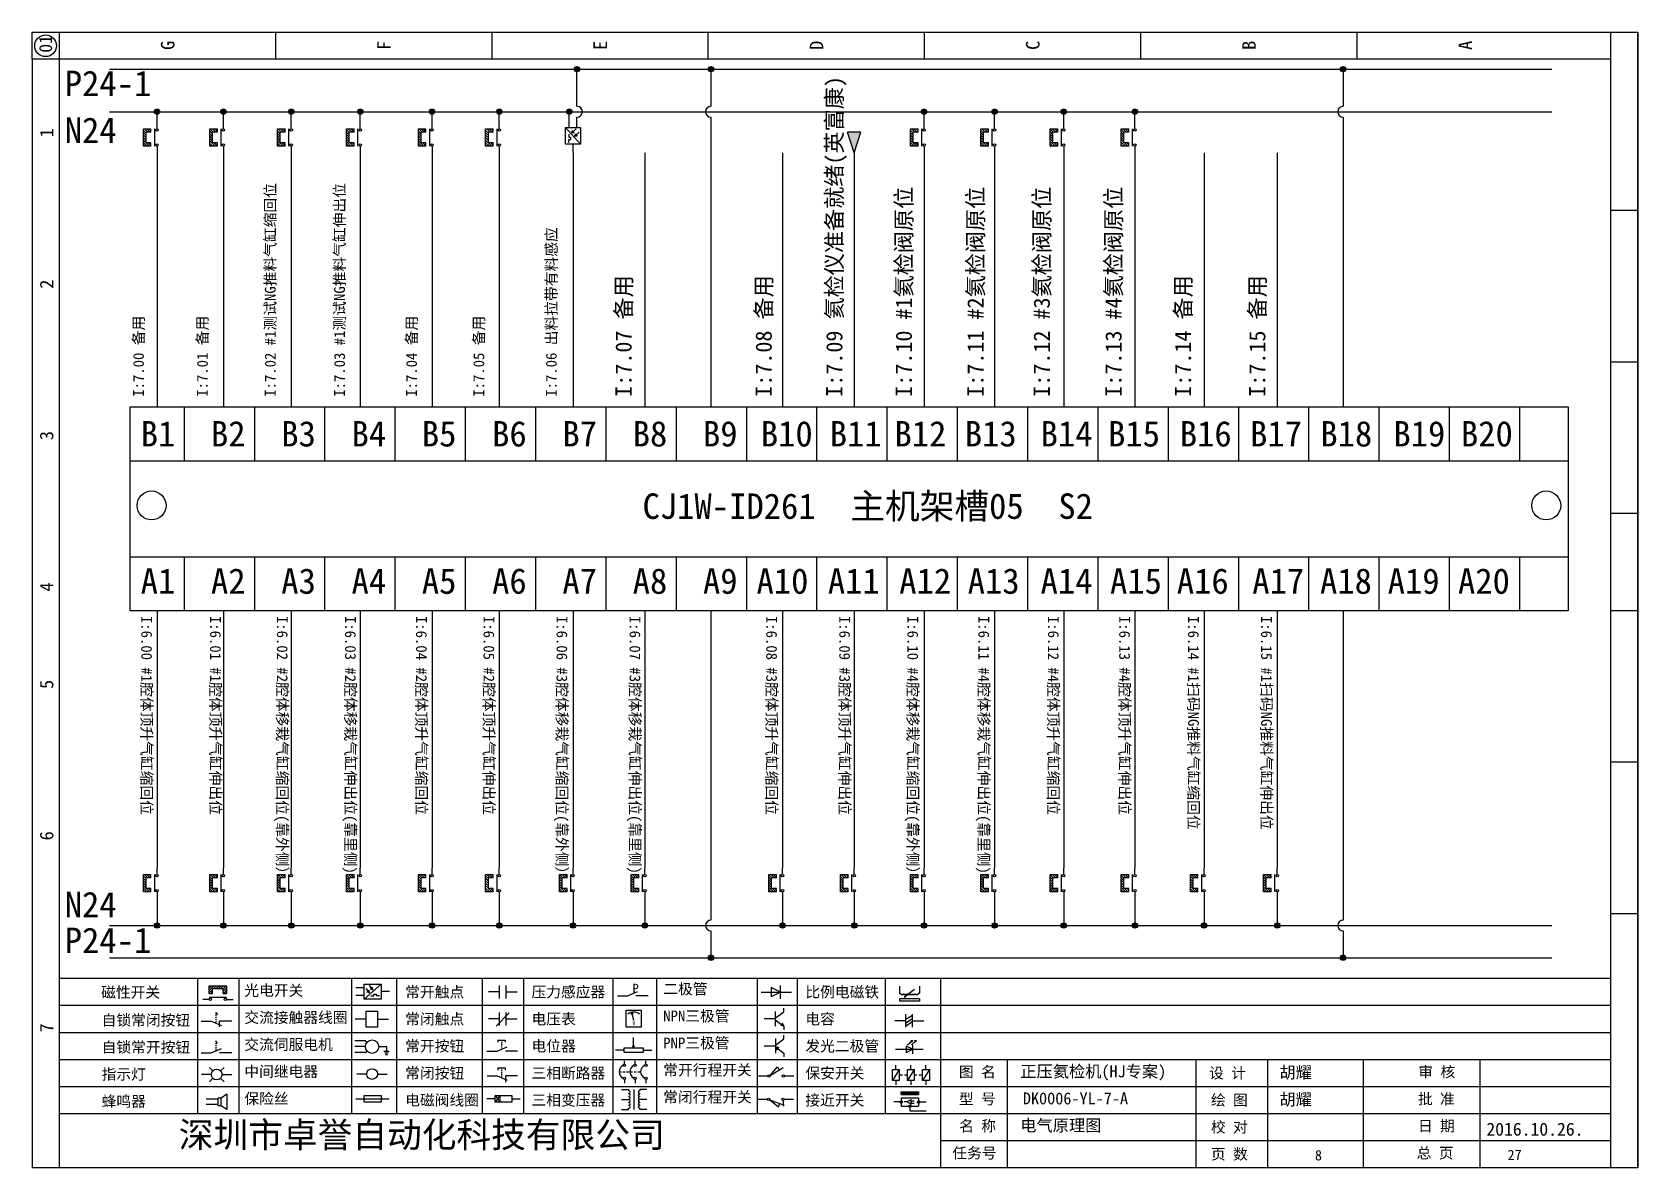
# Model space of a CAD drawing. Header units: millimetres. Extents: x -97 to 5214, y -62 to 3239.
# Drawn here: x 942 to 1239, y 749.8 to 959.8 of the extents above; entities that cross this region are included whole.
import ezdxf

# ---------------------------------------------------------------- set-up
doc = ezdxf.new("R2010")
doc.units = ezdxf.units.MM
doc.styles.get("Standard").update_dxf_attribs({"font": 'SimSun.ttf'})
doc.styles.add('汉字', font='NSimSun.ttf')

# ---------------------------------------------------------------- blocks, each defined once
blk = doc.blocks.new('磁性开关')
at = {"linetype": 'ByBlock'}
h = blk.add_hatch(dxfattribs=at)
h.set_pattern_fill('ANSI31', color=256, scale=0.1, style=0)
h.paths.add_polyline_path([(-1907.69, -775.29), (-1910.88, -775.29), (-1910.88, -776.69), (-1910.25, -776.69), (-1910.25, -775.79), (-1908.31, -775.79), (-1908.31, -776.69), (-1907.69, -776.69)])
for p, q in [((-1910.91, -777.81), (-1912.09, -777.81)), ((-1910.88, -776.69), (-1910.88, -775.29)), ((-1910.88, -775.29), (-1907.69, -775.29)), ((-1910.88, -776.69), (-1910.25, -776.69)), ((-1910.88, -777.39), (-1907.69, -777.39)), ((-1910.25, -776.69), (-1910.25, -775.79)), ((-1910.25, -775.79), (-1908.31, -775.79)), ((-1908.31, -776.69), (-1908.31, -775.79)), ((-1908.31, -776.69), (-1907.69, -776.69)), ((-1907.69, -775.29), (-1907.69, -776.69)), ((-1907.66, -777.81), (-1906.48, -777.81))]:
    blk.add_line(p, q, dxfattribs=at)
for centre in [(-1910.68, -777.81), (-1907.88, -777.81)]:
    blk.add_circle(centre, 0.225, dxfattribs=at)
blk = doc.blocks.new('*U75')
at = {"linetype": 'ByBlock'}
for p, q in [((-1909.23, -780.45), (-1909.23, -780.67)), ((-1909.23, -780.45), (-1908.92, -780.84)), ((-1909.23, -780.84), (-1909.23, -781.05)), ((-1911.92, -782.07), (-1910.06, -782.07)), ((-1910.06, -782.07), (-1908.18, -782.88)), ((-1909.23, -781.23), (-1909.23, -781.44)), ((-1909.23, -781.61), (-1909.23, -781.83)), ((-1909.23, -782), (-1909.23, -782.21)), ((-1909.23, -782.38), (-1909.23, -782.43)), ((-1908.52, -783.07), (-1908.52, -782.07)), ((-1906.25, -782.07), (-1908.52, -782.07))]:
    blk.add_line(p, q, dxfattribs=at)
blk = doc.blocks.new('*U76')
at = {"linetype": 'ByBlock'}
for p, q in [((-1911.92, -792.89), (-1910.06, -792.89)), ((-1910.06, -792.89), (-1908.18, -792.08)), ((-1908.88, -791.17), (-1909.23, -790.71)), ((-1909.23, -790.71), (-1909.23, -790.92)), ((-1909.23, -791.09), (-1909.23, -791.31)), ((-1909.23, -791.48), (-1909.23, -791.69)), ((-1909.23, -791.86), (-1909.23, -792.08)), ((-1909.23, -792.25), (-1909.23, -792.47)), ((-1906.25, -792.89), (-1908.52, -792.89))]:
    blk.add_line(p, q, dxfattribs=at)
blk = doc.blocks.new('蜂鸣器')
at = {"linetype": 'ByBlock'}
for p, q in [((-1907.17, -795.53), (-1908.25, -796.26)), ((-1907.17, -795.53), (-1907.17, -798.41)), ((-1908.8, -796.48), (-1911.01, -796.48)), ((-1908.8, -797.46), (-1911.01, -797.46)), ((-1908.25, -796.26), (-1908.8, -796.26)), ((-1908.8, -797.68), (-1908.8, -796.26)), ((-1908.25, -797.68), (-1908.8, -797.68)), ((-1908.25, -797.68), (-1908.25, -796.26)), ((-1907.17, -798.41), (-1908.25, -797.68))]:
    blk.add_line(p, q, dxfattribs=at)
blk = doc.blocks.new('指示灯')
at = {"linetype": 'ByBlock'}
for p, q in [((-1854.25, -776.92), (-1856.06, -776.92)), ((-1854.62, -775.59), (-1853.97, -776.23)), ((-1854.62, -778.25), (-1853.97, -777.61)), ((-1851.9, -775.59), (-1852.54, -776.23)), ((-1851.9, -778.25), (-1852.54, -777.61)), ((-1852.26, -776.92), (-1850.45, -776.92))]:
    blk.add_line(p, q, dxfattribs=at)
blk.add_circle((-1853.26, -776.92), 0.992, dxfattribs=at)
blk = doc.blocks.new('光电开关')
at = {"linetype": 'ByBlock'}
h = blk.add_hatch(dxfattribs=at)
h.set_pattern_fill('ANSI31', color=256, scale=0.01, style=0)
h.set_pattern_definition([(45, (0.172267, 0), (-0.0224506403, 0.0224506403), [])])
h.paths.add_polyline_path([(-1882.44, -776.34), (-1882.5, -775.91), (-1882.68, -776.07)])
h.paths.add_polyline_path([(-1882.44, -776.34), (-1882.68, -776.07), (-1882.86, -776.23)])
h.paths.add_polyline_path([(-1883.11, -776.45), (-1883.29, -776.61), (-1883.05, -776.88)])
h.paths.add_polyline_path([(-1883.29, -776.61), (-1883.47, -776.77), (-1883.05, -776.88)])
for p, q in [((-1884.01, -775.96), (-1885.56, -775.96)), ((-1884.01, -777.39), (-1885.56, -777.39)), ((-1880.91, -775.3), (-1884.01, -778.05)), ((-1883.75, -776.09), (-1883.05, -776.88)), ((-1883.11, -776.45), (-1883.47, -776.77)), ((-1883.05, -776.88), (-1883.47, -776.77)), ((-1883.14, -775.55), (-1882.44, -776.34)), ((-1883.05, -776.88), (-1883.11, -776.45)), ((-1882.5, -775.91), (-1882.86, -776.23)), ((-1882.44, -776.34), (-1882.86, -776.23)), ((-1882.78, -777.47), (-1882.23, -777.47)), ((-1882.44, -776.34), (-1882.5, -775.91)), ((-1882.23, -777.47), (-1882.23, -777.14)), ((-1882.23, -777.14), (-1881.78, -777.14)), ((-1881.78, -777.47), (-1881.78, -777.14)), ((-1881.23, -777.47), (-1881.78, -777.47)), ((-1879.37, -776.67), (-1880.91, -776.67))]:
    blk.add_line(p, q, dxfattribs=at)
blk.add_lwpolyline([(-1884.01, -775.3), (-1880.91, -775.3), (-1880.91, -778.05), (-1884.01, -778.05)], close=True, dxfattribs=at)
blk = doc.blocks.new('交流接触器线圈')
at = {"linetype": 'ByBlock'}
for p, q in [((-1880.82, -781.77), (-1882.87, -781.77)), ((-1878.72, -781.77), (-1876.67, -781.77))]:
    blk.add_line(p, q, dxfattribs=at)
blk.add_lwpolyline([(-1880.82, -780.28), (-1878.72, -780.28), (-1878.72, -783.26), (-1880.82, -783.26)], close=True, dxfattribs=at)
blk = doc.blocks.new('交流伺服电机')
at = {"linetype": 'ByBlock'}
for p, q in [((-1880.97, -785.75), (-1882.94, -785.75)), ((-1880.97, -786.85), (-1882.94, -786.85)), ((-1880.97, -785.75), (-1880.65, -786.03)), ((-1878.49, -786.85), (-1877.07, -786.85)), ((-1877.07, -786.85), (-1877.07, -787.72)), ((-1880.97, -787.94), (-1882.94, -787.94)), ((-1880.97, -787.94), (-1880.65, -787.67)), ((-1877.54, -787.72), (-1876.59, -787.72)), ((-1877.38, -788.01), (-1876.75, -788.01)), ((-1877.23, -788.29), (-1876.9, -788.29))]:
    blk.add_line(p, q, dxfattribs=at)
blk.add_circle((-1879.73, -786.85), 1.24, dxfattribs=at)
blk = doc.blocks.new('中间继电器')
at = {"linetype": 'ByBlock'}
for p, q in [((-1880.72, -791.92), (-1882.54, -791.92)), ((-1878.74, -791.92), (-1876.92, -791.92))]:
    blk.add_line(p, q, dxfattribs=at)
blk.add_circle((-1879.73, -791.92), 0.992, dxfattribs=at)
blk = doc.blocks.new('保险丝')
at = {"linetype": 'ByBlock'}
blk.add_line((-1882.72, -796.49), (-1876.55, -796.49), dxfattribs=at)
blk.add_lwpolyline([(-1881.2, -795.86), (-1878.06, -795.86), (-1878.06, -797.12), (-1881.2, -797.12)], close=True, dxfattribs=at)
blk = doc.blocks.new('常开按钮')
at = {"linetype": 'ByBlock'}
for p, q in [((-1910.06, -787.73), (-1908.18, -786.93)), ((-1909.9, -785.68), (-1908.56, -785.68)), ((-1909.9, -785.68), (-1909.9, -786.07)), ((-1909.23, -785.68), (-1909.23, -785.89)), ((-1909.23, -786.06), (-1909.23, -786.28)), ((-1909.23, -786.45), (-1909.23, -786.67)), ((-1909.23, -786.84), (-1909.23, -787.05)), ((-1908.56, -785.68), (-1908.56, -786.07)), ((-1911.92, -787.73), (-1910.06, -787.73)), ((-1909.23, -787.22), (-1909.23, -787.38)), ((-1906.25, -787.73), (-1908.52, -787.73))]:
    blk.add_line(p, q, dxfattribs=at)
blk = doc.blocks.new('常开触点')
at = {"linetype": 'ByBlock'}
for p, q in [((-1853.82, -782.99), (-1853.82, -780.56)), ((-1852.6, -782.99), (-1852.6, -780.56)), ((-1853.82, -781.77), (-1855.88, -781.77)), ((-1852.6, -781.77), (-1850.55, -781.77))]:
    blk.add_line(p, q, dxfattribs=at)
blk = doc.blocks.new('常闭触点')
at = {"linetype": 'ByBlock'}
for p, q in [((-1853.82, -786.77), (-1855.88, -786.77)), ((-1852.01, -785.66), (-1854.43, -788.1)), ((-1853.82, -787.99), (-1853.82, -785.56)), ((-1852.6, -787.99), (-1852.6, -785.56)), ((-1852.6, -786.77), (-1850.55, -786.77))]:
    blk.add_line(p, q, dxfattribs=at)
blk = doc.blocks.new('常闭按钮')
at = {"linetype": 'ByBlock'}
for p, q in [((-1856.13, -792.28), (-1854.28, -792.28)), ((-1854.28, -792.28), (-1852.4, -793.09)), ((-1854.11, -790.83), (-1852.77, -790.83)), ((-1854.11, -790.83), (-1854.11, -791.22)), ((-1853.44, -790.83), (-1853.44, -791.04)), ((-1853.44, -791.21), (-1853.44, -791.43)), ((-1853.44, -791.6), (-1853.44, -791.82)), ((-1853.44, -791.99), (-1853.44, -792.2)), ((-1853.44, -792.37), (-1853.44, -792.53)), ((-1852.77, -790.83), (-1852.77, -791.22)), ((-1850.47, -792.28), (-1852.73, -792.28)), ((-1852.73, -792.28), (-1852.73, -793.43))]:
    blk.add_line(p, q, dxfattribs=at)
blk = doc.blocks.new('电磁阀线圈')
at = {"linetype": 'ByBlock'}
for p, q in [((-1854.61, -795.92), (-1853.75, -797.16)), ((-1853.75, -795.92), (-1854.61, -797.16)), ((-1853.75, -795.92), (-1853.75, -797.16)), ((-1854.61, -796.54), (-1856.17, -796.54)), ((-1851.53, -796.54), (-1849.97, -796.54))]:
    blk.add_line(p, q, dxfattribs=at)
blk.add_lwpolyline([(-1854.61, -795.92), (-1851.53, -795.92), (-1851.53, -797.16), (-1854.61, -797.16)], close=True, dxfattribs=at)
blk = doc.blocks.new('电压表')
at = {"linetype": 'ByBlock'}
for p, q in [((-1814.84, -780.75), (-1814.91, -781.13)), ((-1814.6, -781.05), (-1814.91, -781.13)), ((-1814.84, -780.75), (-1814.46, -782.26)), ((-1814.84, -780.75), (-1814.6, -781.05))]:
    blk.add_line(p, q, dxfattribs=at)
blk.add_lwpolyline([(-1815.84, -780.34), (-1813.07, -780.34), (-1813.07, -783.49), (-1815.84, -783.49)], close=True, dxfattribs=at)
blk.add_arc((-1814.46, -782.26), 1.56, 46.8313, 133.1687, dxfattribs=at)
at = {"linetype": 'ByBlock', "insert": (-1814.7, -782.39), "char_height": 0.75, "width": 0.6768, "attachment_point": 1}
blk.add_mtext('V', dxfattribs=at)
blk = doc.blocks.new('电位器')
at = {"linetype": 'ByBlock'}
for p, q in [((-1814.45, -787.3), (-1814.62, -786.96)), ((-1814.62, -786.96), (-1814.27, -786.96)), ((-1814.45, -787.3), (-1814.45, -785.39)), ((-1814.45, -787.3), (-1814.27, -786.96)), ((-1816.21, -787.75), (-1817.79, -787.75)), ((-1812.68, -787.75), (-1811.1, -787.75))]:
    blk.add_line(p, q, dxfattribs=at)
blk.add_lwpolyline([(-1816.21, -787.3), (-1812.68, -787.3), (-1812.68, -788.2), (-1816.21, -788.2)], close=True, dxfattribs=at)
blk = doc.blocks.new('三相断路器')
at = {"linetype": 'ByBlock'}
for p, q in [((-1816.17, -790.33), (-1816.17, -789.7)), ((-1814.17, -790.33), (-1814.17, -789.7)), ((-1812.18, -790.33), (-1812.18, -789.7)), ((-1817.14, -791.74), (-1816.72, -791.74)), ((-1816.45, -791.74), (-1816.03, -791.74)), ((-1815.76, -791.74), (-1815.34, -791.74)), ((-1815.07, -791.74), (-1814.65, -791.74)), ((-1814.38, -791.74), (-1813.96, -791.74)), ((-1813.69, -791.74), (-1813.27, -791.74)), ((-1816.17, -793.19), (-1816.17, -793.83)), ((-1814.17, -793.19), (-1814.17, -793.83)), ((-1812.18, -793.19), (-1812.18, -793.83))]:
    blk.add_line(p, q, dxfattribs=at)
for centre in [(-1816.17, -790.55), (-1816.17, -792.98), (-1814.17, -790.55), (-1814.17, -792.98), (-1812.18, -790.55), (-1812.18, -792.98)]:
    blk.add_circle(centre, 0.219, dxfattribs=at)
for centre in [(-1815.81, -791.74), (-1813.82, -791.74), (-1811.83, -791.74)]:
    blk.add_arc(centre, 1.32, 115.5791, 244.4209, dxfattribs=at)
blk = doc.blocks.new('三相变压器')
at = {"linetype": 'ByBlock'}
for p, q in [((-1816.69, -795.03), (-1815.37, -795.03)), ((-1815.37, -795.03), (-1815.37, -795.24)), ((-1814.34, -798.7), (-1814.34, -795.04)), ((-1812, -795.03), (-1813.32, -795.03)), ((-1813.32, -795.03), (-1813.32, -795.24)), ((-1816.69, -796.87), (-1815.37, -796.87)), ((-1816.69, -798.71), (-1815.37, -798.71)), ((-1815.37, -798.71), (-1815.37, -798.5)), ((-1812, -796.87), (-1813.32, -796.87)), ((-1813.32, -798.71), (-1813.32, -798.5)), ((-1812, -798.71), (-1813.32, -798.71))]:
    blk.add_line(p, q, dxfattribs=at)
for centre, start, end in [((-1815.37, -795.51), 270, 90), ((-1815.37, -796.06), 270, 90), ((-1813.32, -795.51), 90, 270), ((-1813.32, -796.06), 90, 270), ((-1815.37, -796.6), 270, 90), ((-1815.37, -797.14), 270, 90), ((-1815.37, -797.68), 270, 90), ((-1815.37, -798.23), 270, 90), ((-1813.32, -796.6), 90, 270), ((-1813.32, -797.14), 90, 270), ((-1813.32, -797.68), 90, 270), ((-1813.32, -798.23), 90, 270)]:
    blk.add_arc(centre, 0.271, start, end, dxfattribs=at)
blk = doc.blocks.new('压力感应器')
at = {"linetype": 'ByBlock'}
for p, q in [((-1817.44, -777.73), (-1815.59, -777.73)), ((-1815.59, -777.73), (-1813.71, -776.93)), ((-1811.78, -777.73), (-1814.05, -777.73))]:
    blk.add_line(p, q, dxfattribs=at)
at = {"linetype": 'ByBlock', "insert": (-1814.65, -775.48), "char_height": 1.68, "width": 1.2242, "attachment_point": 1}
blk.add_mtext('{\\fNSimSun|b0|i0|c134|p49;P}', dxfattribs=at)
blk = doc.blocks.new('二极管')
at = {"linetype": 'ByBlock'}
for p, q in [((-1787.52, -776.77), (-1781.92, -776.77)), ((-1783.97, -776.77), (-1785.69, -775.9)), ((-1785.69, -775.9), (-1785.69, -777.65)), ((-1783.97, -776.77), (-1785.69, -777.65)), ((-1783.97, -777.99), (-1783.97, -775.56))]:
    blk.add_line(p, q, dxfattribs=at)
blk = doc.blocks.new('NPN三极管')
at = {"linetype": 'ByBlock'}
for p, q in [((-1785.73, -780.61), (-1785.73, -783.32)), ((-1785.73, -781.82), (-1784.15, -780.66)), ((-1784.15, -780.66), (-1784.15, -779.98)), ((-1785.73, -781.97), (-1787.81, -781.97)), ((-1785.73, -782.11), (-1784.15, -783.27)), ((-1784.41, -782.73), (-1784.74, -783.18)), ((-1784.15, -783.27), (-1784.74, -783.18)), ((-1784.15, -783.27), (-1784.41, -782.73)), ((-1784.15, -783.27), (-1784.15, -783.96))]:
    blk.add_line(p, q, dxfattribs=at)
blk = doc.blocks.new('PNP三极管')
at = {"linetype": 'ByBlock'}
for p, q in [((-1784.9, -786.74), (-1786.98, -786.74)), ((-1784.9, -785.38), (-1784.9, -788.09)), ((-1784.9, -786.59), (-1783.32, -785.43)), ((-1784.9, -786.88), (-1783.32, -788.04)), ((-1784.9, -786.88), (-1784.31, -786.97)), ((-1784.9, -786.88), (-1784.64, -787.42)), ((-1784.31, -786.97), (-1784.64, -787.42)), ((-1783.32, -785.43), (-1783.32, -784.75)), ((-1783.32, -788.04), (-1783.32, -788.73))]:
    blk.add_line(p, q, dxfattribs=at)
blk = doc.blocks.new('常开行程开关')
at = {"linetype": 'ByBlock'}
for p, q in [((-1786.29, -792.3), (-1788.01, -792.3)), ((-1785.89, -792.17), (-1784.52, -790.62)), ((-1785.89, -792.17), (-1783.43, -790.72)), ((-1784.52, -790.62), (-1784.19, -791.17)), ((-1781.48, -792.3), (-1783.21, -792.3))]:
    blk.add_line(p, q, dxfattribs=at)
for centre in [(-1786.07, -792.3), (-1783.42, -792.3)]:
    blk.add_circle(centre, 0.219, dxfattribs=at)
blk = doc.blocks.new('常闭行程开关')
at = {"linetype": 'ByBlock'}
for p, q in [((-1786.34, -796.62), (-1788.07, -796.62)), ((-1785.93, -796.72), (-1783.25, -797.7)), ((-1785.93, -796.72), (-1784.3, -798)), ((-1784.3, -798), (-1784.08, -797.4)), ((-1783.48, -796.84), (-1783.48, -797.85)), ((-1781.54, -796.62), (-1783.26, -796.62))]:
    blk.add_line(p, q, dxfattribs=at)
for centre in [(-1786.12, -796.62), (-1783.48, -796.62)]:
    blk.add_circle(centre, 0.219, dxfattribs=at)
blk = doc.blocks.new('电容')
at = {"linetype": 'ByBlock'}
for p, q in [((-1756.08, -782.99), (-1756.08, -780.56)), ((-1754.86, -780.79), (-1756.08, -781.55)), ((-1754.86, -782.99), (-1754.86, -780.56)), ((-1756.08, -781.77), (-1758.13, -781.77)), ((-1754.86, -781.44), (-1756.08, -782.2)), ((-1754.86, -781.99), (-1756.08, -782.75)), ((-1754.86, -781.77), (-1752.81, -781.77))]:
    blk.add_line(p, q, dxfattribs=at)
blk = doc.blocks.new('发光二极管')
at = {"linetype": 'ByBlock'}
for p, q in [((-1758.01, -786.77), (-1752.89, -786.77)), ((-1754.84, -786.77), (-1756.04, -786.16)), ((-1756.04, -786.16), (-1756.04, -787.39)), ((-1754.84, -786.77), (-1756.04, -787.39)), ((-1755.78, -785.92), (-1754.89, -785.14)), ((-1754.89, -785.14), (-1755.2, -785.22)), ((-1755.2, -785.22), (-1755.01, -785.43)), ((-1755.08, -785.92), (-1754.18, -785.14)), ((-1754.89, -785.14), (-1755.01, -785.43)), ((-1754.84, -787.63), (-1754.84, -785.92)), ((-1754.18, -785.14), (-1754.49, -785.22)), ((-1754.49, -785.22), (-1754.31, -785.43)), ((-1754.18, -785.14), (-1754.31, -785.43))]:
    blk.add_line(p, q, dxfattribs=at)
blk = doc.blocks.new('比例电磁阀')
at = {"linetype": 'ByBlock'}
for p, q in [((-1757.26, -775.38), (-1757.26, -776.71)), ((-1757.26, -776.71), (-1757.05, -776.71)), ((-1753.6, -777.73), (-1757.25, -777.73)), ((-1757.25, -778.13), (-1757.25, -777.73)), ((-1753.6, -778.13), (-1757.25, -778.13)), ((-1754.5, -775.98), (-1756.35, -777.44)), ((-1756.35, -777.44), (-1756.25, -777.25)), ((-1756.35, -777.44), (-1756.15, -777.38)), ((-1756.15, -777.38), (-1756.25, -777.25)), ((-1753.58, -776.71), (-1753.8, -776.71)), ((-1753.6, -777.73), (-1753.6, -778.13)), ((-1753.58, -775.38), (-1753.58, -776.71))]:
    blk.add_line(p, q, dxfattribs=at)
for centre in [(-1756.78, -776.71), (-1756.24, -776.71), (-1755.7, -776.71), (-1755.15, -776.71), (-1754.61, -776.71), (-1754.07, -776.71)]:
    blk.add_arc(centre, 0.271, 180, 0, dxfattribs=at)
blk = doc.blocks.new('保安开关')
at = {"linetype": 'ByBlock'}
for p, q in [((-1757.96, -790.79), (-1757.96, -789.97)), ((-1755.17, -790.79), (-1755.17, -789.97)), ((-1752.39, -790.79), (-1752.39, -789.97)), ((-1757.33, -790.79), (-1758.6, -792.81)), ((-1757.96, -792.81), (-1757.96, -793.62)), ((-1757.33, -791.8), (-1756.72, -791.8)), ((-1756.35, -791.8), (-1755.89, -791.8)), ((-1754.54, -790.79), (-1755.81, -792.81)), ((-1755.17, -792.81), (-1755.17, -793.62)), ((-1754.52, -791.8), (-1754.06, -791.8)), ((-1753.69, -791.8), (-1753.08, -791.8)), ((-1751.75, -790.79), (-1753.02, -792.81)), ((-1752.39, -792.81), (-1752.39, -793.62))]:
    blk.add_line(p, q, dxfattribs=at)
for points in [[(-1758.6, -790.79), (-1757.33, -790.79), (-1757.33, -792.81), (-1758.6, -792.81)], [(-1755.81, -790.79), (-1754.54, -790.79), (-1754.54, -792.81), (-1755.81, -792.81)], [(-1753.02, -790.79), (-1751.75, -790.79), (-1751.75, -792.81), (-1753.02, -792.81)]]:
    blk.add_lwpolyline(points, close=True, dxfattribs=at)
blk = doc.blocks.new('接近开关')
at = {"linetype": 'ByBlock'}
h = blk.add_hatch(dxfattribs=at)
h.set_pattern_fill('ANSI31', color=256, scale=0.01, style=0)
h.set_pattern_definition([(45, (-89.131516, -30.795668), (-0.0224506403, 0.0224506403), [])])
h.paths.add_polyline_path([(-1513.76, -1123.35), (-1513.76, -1122.85), (-1516.96, -1122.85), (-1516.96, -1123.35)])
for p, q in [((-1517.18, -1124.71), (-1518.36, -1124.71)), ((-1516.96, -1123.35), (-1516.96, -1122.85)), ((-1516.96, -1122.85), (-1513.76, -1122.85)), ((-1516.96, -1123.35), (-1513.76, -1123.35)), ((-1516.96, -1123.95), (-1513.76, -1123.95)), ((-1516.96, -1123.95), (-1516.96, -1125.47)), ((-1516.96, -1125.47), (-1513.76, -1125.47)), ((-1515.91, -1124.71), (-1516.45, -1124.71)), ((-1515.11, -1124.31), (-1515.91, -1124.71)), ((-1515.11, -1125.11), (-1515.91, -1124.71)), ((-1515.33, -1124.53), (-1515.17, -1124.53)), ((-1515.33, -1124.88), (-1515.17, -1124.88)), ((-1515.25, -1124.45), (-1515.25, -1124.61)), ((-1515.11, -1124.31), (-1515.11, -1125.11)), ((-1515.11, -1124.48), (-1514.58, -1124.48)), ((-1515.11, -1124.94), (-1514.58, -1124.94)), ((-1513.76, -1122.85), (-1513.76, -1123.35)), ((-1513.76, -1123.95), (-1513.76, -1125.47)), ((-1513.54, -1124.71), (-1512.36, -1124.71)), ((-1515.36, -1125.69), (-1515.36, -1126.36)), ((-1515.36, -1126.36), (-1512.36, -1126.36))]:
    blk.add_line(p, q, dxfattribs=at)
for centre in [(-1516.96, -1124.71), (-1515.36, -1125.47), (-1513.76, -1124.71)]:
    blk.add_circle(centre, 0.225, dxfattribs=at)

msp = doc.modelspace()

# ---------------------------------------------------------------- hatches: boundary and pattern name
at = {"lineweight": -2}
h = msp.add_hatch(color=0, dxfattribs=at)
edge = h.paths.add_edge_path()
edge.add_arc((1042.805, 952.967), 0.5, 0, 360)
h = msp.add_hatch(color=0, dxfattribs=at)
edge = h.paths.add_edge_path()
edge.add_arc((1067.587, 952.967), 0.5, 0, 360)
h = msp.add_hatch(color=0, dxfattribs=at)
edge = h.paths.add_edge_path()
edge.add_arc((1184.517, 952.967), 0.5, 0, 360)
h = msp.add_hatch(color=0, dxfattribs=at)
edge = h.paths.add_edge_path()
edge.add_arc((965.149, 945.095), 0.5, 0, 360)
h = msp.add_hatch(color=0, dxfattribs=at)
edge = h.paths.add_edge_path()
edge.add_arc((977.429, 945.095), 0.5, 0, 360)
h = msp.add_hatch(color=0, dxfattribs=at)
edge = h.paths.add_edge_path()
edge.add_arc((989.956, 945.095), 0.5, 0, 360)
h = msp.add_hatch(color=0, dxfattribs=at)
edge = h.paths.add_edge_path()
edge.add_arc((1002.732, 945.095), 0.5, 0, 360)
h = msp.add_hatch(color=0, dxfattribs=at)
edge = h.paths.add_edge_path()
edge.add_arc((1016.004, 945.095), 0.5, 0, 360)
h = msp.add_hatch(color=0, dxfattribs=at)
edge = h.paths.add_edge_path()
edge.add_arc((1028.449, 945.095), 0.5, 0, 360)
h = msp.add_hatch(color=0, dxfattribs=at)
edge = h.paths.add_edge_path()
edge.add_arc((1041.38, 945.095), 0.5, 0, 360)
h = msp.add_hatch(color=0, dxfattribs=at)
edge = h.paths.add_edge_path()
edge.add_arc((1107.025, 945.095), 0.5, 0, 360)
h = msp.add_hatch(color=0, dxfattribs=at)
edge = h.paths.add_edge_path()
edge.add_arc((1120.049, 945.095), 0.5, 0, 360)
h = msp.add_hatch(color=0, dxfattribs=at)
edge = h.paths.add_edge_path()
edge.add_arc((1132.856, 945.095), 0.5, 0, 360)
h = msp.add_hatch(color=0, dxfattribs=at)
edge = h.paths.add_edge_path()
edge.add_arc((1146.003, 945.095), 0.5, 0, 360)
msp.add_hatch(color=256).paths.add_polyline_path([(1094.098, 937.511), (1092.874, 941.331), (1095.322, 941.331)])
h = msp.add_hatch(color=0, dxfattribs=at)
edge = h.paths.add_edge_path()
edge.add_arc((965.149, 794.629), 0.5, 0, 360)
h = msp.add_hatch(color=0, dxfattribs=at)
edge = h.paths.add_edge_path()
edge.add_arc((977.429, 794.629), 0.5, 0, 360)
h = msp.add_hatch(color=0, dxfattribs=at)
edge = h.paths.add_edge_path()
edge.add_arc((989.956, 794.629), 0.5, 0, 360)
h = msp.add_hatch(color=0, dxfattribs=at)
edge = h.paths.add_edge_path()
edge.add_arc((1002.732, 794.629), 0.5, 0, 360)
h = msp.add_hatch(color=0, dxfattribs=at)
edge = h.paths.add_edge_path()
edge.add_arc((1016.004, 794.629), 0.5, 0, 360)
h = msp.add_hatch(color=0, dxfattribs=at)
edge = h.paths.add_edge_path()
edge.add_arc((1028.449, 794.629), 0.5, 0, 360)
h = msp.add_hatch(color=0, dxfattribs=at)
edge = h.paths.add_edge_path()
edge.add_arc((1042.093, 794.629), 0.5, 0, 360)
h = msp.add_hatch(color=0, dxfattribs=at)
edge = h.paths.add_edge_path()
edge.add_arc((1055.365, 794.629), 0.5, 0, 360)
h = msp.add_hatch(color=0, dxfattribs=at)
edge = h.paths.add_edge_path()
edge.add_arc((1080.826, 794.629), 0.5, 0, 360)
h = msp.add_hatch(color=0, dxfattribs=at)
edge = h.paths.add_edge_path()
edge.add_arc((1094.098, 794.629), 0.5, 0, 360)
h = msp.add_hatch(color=0, dxfattribs=at)
edge = h.paths.add_edge_path()
edge.add_arc((1107.025, 794.629), 0.5, 0, 360)
h = msp.add_hatch(color=0, dxfattribs=at)
edge = h.paths.add_edge_path()
edge.add_arc((1120.049, 794.629), 0.5, 0, 360)
h = msp.add_hatch(color=0, dxfattribs=at)
edge = h.paths.add_edge_path()
edge.add_arc((1132.856, 794.629), 0.5, 0, 360)
h = msp.add_hatch(color=0, dxfattribs=at)
edge = h.paths.add_edge_path()
edge.add_arc((1146.003, 794.629), 0.5, 0, 360)
h = msp.add_hatch(color=0, dxfattribs=at)
edge = h.paths.add_edge_path()
edge.add_arc((1158.795, 794.629), 0.5, 0, 360)
h = msp.add_hatch(color=0, dxfattribs=at)
edge = h.paths.add_edge_path()
edge.add_arc((1172.334, 794.629), 0.5, 0, 360)
h = msp.add_hatch(color=0, dxfattribs=at)
edge = h.paths.add_edge_path()
edge.add_arc((1067.587, 788.658), 0.5, 0, 360)
h = msp.add_hatch(color=0, dxfattribs=at)
edge = h.paths.add_edge_path()
edge.add_arc((1184.517, 788.658), 0.5, 0, 360)

# ---------------------------------------------------------------- linework, layer by layer
at = {"linetype": 'ByBlock'}
for p, q in [((942.037, 959.814), (1239.037, 959.814)), ((942.037, 954.814), (942.037, 959.814)), ((947.037, 959.814), (947.037, 749.814)), ((1239.037, 959.814), (1239.037, 749.814)), ((1239.037, 749.814), (1239.037, 959.814)), ((942.037, 954.814), (942.037, 769.814)), ((1234.037, 784.814), (947.037, 784.814)), ((1234.037, 779.814), (947.037, 779.814)), ((1234.037, 774.814), (947.037, 774.814)), ((942.037, 769.814), (942.037, 749.814)), ((1234.037, 769.814), (947.037, 769.814)), ((1234.037, 764.814), (947.037, 764.814)), ((1234.037, 759.814), (947.037, 759.814)), ((1234.037, 754.814), (1110.061, 754.814)), ((1239.037, 749.814), (942.037, 749.814))]:
    msp.add_line(p, q, dxfattribs=at)
at = {"color": 0, "lineweight": -2}
for p, q in [((956.346, 952.967), (1223.099, 952.967)), ((1042.805, 946.095), (1042.805, 952.967)), ((1067.587, 952.967), (1067.587, 946.095)), ((1184.517, 952.967), (1184.517, 946.095)), ((956.346, 945.095), (1158.795, 945.095)), ((965.149, 943.122), (965.149, 945.095)), ((977.429, 943.122), (977.429, 945.095)), ((989.956, 943.122), (989.956, 945.095)), ((1002.732, 943.122), (1002.732, 945.095)), ((1016.004, 943.122), (1016.004, 945.095)), ((1028.449, 943.122), (1028.449, 945.095)), ((1041.38, 943.722), (1041.38, 945.095)), ((1107.025, 943.122), (1107.025, 945.095)), ((1120.049, 943.122), (1120.049, 945.095)), ((1132.856, 943.122), (1132.856, 945.095)), ((1146.003, 943.122), (1146.003, 945.095)), ((1158.795, 945.095), (1223.099, 945.095)), ((1042.805, 943.722), (1042.805, 944.095)), ((1067.587, 944.095), (1067.587, 890.518)), ((1184.517, 944.095), (1184.517, 890.518)), ((965.149, 937.511), (965.149, 890.518)), ((977.429, 937.511), (977.429, 890.518)), ((989.956, 937.511), (989.956, 890.518)), ((1002.732, 937.511), (1002.732, 890.518)), ((1016.004, 937.511), (1016.004, 890.518)), ((1028.449, 937.511), (1028.449, 890.518)), ((1042.093, 937.511), (1042.093, 890.518)), ((1055.365, 937.511), (1055.365, 890.518)), ((1080.826, 937.511), (1080.826, 890.518)), ((1094.098, 937.511), (1094.098, 890.518)), ((1107.025, 937.511), (1107.025, 890.518)), ((1120.049, 937.511), (1120.049, 890.518)), ((1132.856, 937.511), (1132.856, 890.518)), ((1146.003, 937.511), (1146.003, 890.518)), ((1158.795, 937.511), (1158.795, 890.518)), ((1172.334, 937.511), (1172.334, 890.518)), ((970.144, 890.518), (970.144, 880.518)), ((983.144, 890.518), (983.144, 880.518)), ((996.144, 890.518), (996.144, 880.518)), ((1009.144, 890.518), (1009.144, 880.518)), ((1022.144, 890.518), (1022.144, 880.518)), ((1035.144, 890.518), (1035.144, 880.518)), ((1048.144, 890.518), (1048.144, 880.518)), ((1061.144, 890.518), (1061.144, 880.518)), ((1074.144, 890.518), (1074.144, 880.518)), ((1087.144, 890.518), (1087.144, 880.518)), ((1100.144, 890.518), (1100.144, 880.518)), ((1113.144, 890.518), (1113.144, 880.518)), ((1126.144, 890.518), (1126.144, 880.518)), ((1139.144, 890.518), (1139.144, 880.518)), ((1152.144, 890.518), (1152.144, 880.518)), ((1165.144, 890.518), (1165.144, 880.518)), ((1178.144, 890.518), (1178.144, 880.518)), ((1191.144, 890.518), (1191.144, 880.518)), ((1204.144, 890.518), (1204.144, 880.518)), ((1217.144, 890.518), (1217.144, 880.518)), ((960.144, 880.518), (1226.165, 880.518)), ((960.144, 862.814), (1226.165, 862.814)), ((970.144, 862.814), (970.144, 852.814)), ((983.144, 862.814), (983.144, 852.814)), ((996.144, 862.814), (996.144, 852.814)), ((1009.144, 862.814), (1009.144, 852.814)), ((1022.144, 862.814), (1022.144, 852.814)), ((1035.144, 862.814), (1035.144, 852.814)), ((1048.144, 862.814), (1048.144, 852.814)), ((1061.144, 862.814), (1061.144, 852.814)), ((1074.144, 862.814), (1074.144, 852.814)), ((1087.144, 862.814), (1087.144, 852.814)), ((1100.144, 862.814), (1100.144, 852.814)), ((1113.144, 862.814), (1113.144, 852.814)), ((1126.144, 862.814), (1126.144, 852.814)), ((1139.144, 862.814), (1139.144, 852.814)), ((1152.144, 862.814), (1152.144, 852.814)), ((1165.144, 862.814), (1165.144, 852.814)), ((1178.144, 862.814), (1178.144, 852.814)), ((1191.144, 862.814), (1191.144, 852.814)), ((1204.144, 862.814), (1204.144, 852.814)), ((1217.144, 862.814), (1217.144, 852.814)), ((965.149, 852.809), (965.149, 805.263)), ((977.429, 852.809), (977.429, 805.263)), ((989.956, 852.809), (989.956, 805.263)), ((1002.732, 852.809), (1002.732, 805.263)), ((1016.004, 852.809), (1016.004, 805.263)), ((1028.449, 852.809), (1028.449, 805.263)), ((1042.093, 852.809), (1042.093, 805.263)), ((1055.365, 852.809), (1055.365, 805.263)), ((1067.587, 852.814), (1067.587, 795.629)), ((1080.826, 852.809), (1080.826, 805.263)), ((1094.098, 852.809), (1094.098, 805.263)), ((1107.025, 852.809), (1107.025, 805.263)), ((1120.049, 852.809), (1120.049, 805.263)), ((1132.856, 852.809), (1132.856, 805.263)), ((1146.003, 852.809), (1146.003, 805.263)), ((1158.795, 852.809), (1158.795, 805.263)), ((1172.334, 852.809), (1172.334, 805.263)), ((1184.517, 852.777), (1184.517, 795.629)), ((965.149, 799.652), (965.149, 794.629)), ((977.429, 799.652), (977.429, 794.629)), ((989.956, 799.652), (989.956, 794.629)), ((1002.732, 799.652), (1002.732, 794.629)), ((1016.004, 799.652), (1016.004, 794.629)), ((1028.449, 799.652), (1028.449, 794.629)), ((1042.093, 799.652), (1042.093, 794.629)), ((1055.365, 799.652), (1055.365, 794.629)), ((1080.826, 799.652), (1080.826, 794.629)), ((1094.098, 799.652), (1094.098, 794.629)), ((1107.025, 799.652), (1107.025, 794.629)), ((1120.049, 799.652), (1120.049, 794.629)), ((1132.856, 799.652), (1132.856, 794.629)), ((1146.003, 799.652), (1146.003, 794.629)), ((1158.795, 799.652), (1158.795, 794.629)), ((1172.334, 799.652), (1172.334, 794.629)), ((956.346, 794.629), (1223.099, 794.629)), ((1067.587, 793.629), (1067.587, 788.658)), ((1184.517, 793.629), (1184.517, 788.658)), ((956.346, 788.658), (1223.099, 788.658)), ((972.616, 784.814), (972.616, 759.814)), ((980.293, 784.814), (980.293, 759.814)), ((1001.083, 784.814), (1001.083, 759.814)), ((1009.436, 784.814), (1009.436, 759.814)), ((1025.291, 784.814), (1025.291, 759.814)), ((1032.94, 784.814), (1032.94, 759.814)), ((1049.432, 784.814), (1049.432, 759.814)), ((1057.534, 784.814), (1057.534, 759.814)), ((1076.153, 784.814), (1076.153, 759.814)), ((1083.513, 784.814), (1083.513, 759.814)), ((1099.823, 784.814), (1099.823, 759.814)), ((1110.061, 784.814), (1110.061, 749.899)), ((1122.382, 769.814), (1122.382, 749.899)), ((1157.252, 769.814), (1157.252, 749.814)), ((1170.517, 769.814), (1170.517, 749.814)), ((1188.208, 769.814), (1188.208, 749.814)), ((1209.82, 769.814), (1209.82, 749.814))]:
    msp.add_line(p, q, dxfattribs=at)
for p, q in [((1094.098, 937.511), (1092.874, 941.331)), ((1095.322, 941.331), (1092.874, 941.331)), ((1094.098, 937.511), (1095.322, 941.331))]:
    msp.add_line(p, q)
at = {"linetype": 'ByBlock'}
for points in [[(987.037, 959.814), (987.037, 954.814)], [(1027.037, 959.814), (1027.037, 954.814)], [(1067.037, 959.814), (1067.037, 954.814)], [(1107.037, 959.814), (1107.037, 954.814)], [(1147.037, 959.814), (1147.037, 954.814)], [(1187.037, 959.814), (1187.037, 954.814)], [(1234.037, 749.814), (1234.037, 959.814)], [(1234.037, 954.814), (942.037, 954.814)], [(1239.037, 926.814), (1234.037, 926.814)], [(1239.037, 898.814), (1234.037, 898.814)], [(1239.037, 870.814), (1234.037, 870.814)], [(1239.037, 852.814), (1234.037, 852.814)], [(1239.037, 824.814), (1234.037, 824.814)], [(1239.037, 796.814), (1234.037, 796.814)]]:
    msp.add_lwpolyline(points, dxfattribs=at)
at = {"color": 0, "lineweight": -2}
msp.add_lwpolyline([(960.144, 890.518), (1226.165, 890.518), (1226.165, 852.814), (960.144, 852.814)], close=True, dxfattribs=at)
at = {"linetype": 'ByBlock'}
msp.add_circle((944.525, 957.287), 2, dxfattribs=at)
at = {"color": 0, "lineweight": -2}
for centre, radius in [((1042.805, 952.967), 0.5), ((1067.587, 952.967), 0.5), ((1184.517, 952.967), 0.5), ((965.149, 945.095), 0.5), ((977.429, 945.095), 0.5), ((989.956, 945.095), 0.5), ((1002.732, 945.095), 0.5), ((1016.004, 945.095), 0.5), ((1028.449, 945.095), 0.5), ((1041.38, 945.095), 0.5), ((1107.025, 945.095), 0.5), ((1120.049, 945.095), 0.5), ((1132.856, 945.095), 0.5), ((1146.003, 945.095), 0.5), ((964.134, 872.297), 2.672), ((1222.086, 872.297), 2.672), ((965.149, 794.629), 0.5), ((977.429, 794.629), 0.5), ((989.956, 794.629), 0.5), ((1002.732, 794.629), 0.5), ((1016.004, 794.629), 0.5), ((1028.449, 794.629), 0.5), ((1042.093, 794.629), 0.5), ((1055.365, 794.629), 0.5), ((1080.826, 794.629), 0.5), ((1094.098, 794.629), 0.5), ((1107.025, 794.629), 0.5), ((1120.049, 794.629), 0.5), ((1132.856, 794.629), 0.5), ((1146.003, 794.629), 0.5), ((1158.795, 794.629), 0.5), ((1172.334, 794.629), 0.5), ((1067.587, 788.658), 0.5), ((1184.517, 788.658), 0.5)]:
    msp.add_circle(centre, radius, dxfattribs=at)
for centre, start, end in [((1042.805, 945.095), 167.35415, 192.64585), ((1042.805, 945.095), 270, 90), ((1067.587, 945.095), 90, 270), ((1184.517, 945.095), 90, 270), ((1067.587, 794.629), 90, 270), ((1184.517, 794.629), 90, 270)]:
    msp.add_arc(centre, 1, start, end, dxfattribs=at)

# ---------------------------------------------------------------- block references
at = {"linetype": 'ByBlock'}
for name, p, rotation in [('磁性开关', (187.335, 2849.599), 90), ('磁性开关', (199.615, 2849.599), 90), ('磁性开关', (212.143, 2849.599), 90), ('磁性开关', (224.919, 2849.599), 90), ('磁性开关', (238.191, 2849.599), 90), ('磁性开关', (250.635, 2849.599), 90), ('光电开关', (1818.766, -941.833), 270), ('磁性开关', (329.211, 2849.599), 90), ('磁性开关', (342.235, 2849.599), 90), ('磁性开关', (355.042, 2849.599), 90), ('磁性开关', (368.19, 2849.599), 90), ('磁性开关', (187.335, 2711.74), 90), ('磁性开关', (199.615, 2711.74), 90), ('磁性开关', (212.143, 2711.74), 90), ('磁性开关', (224.919, 2711.74), 90), ('磁性开关', (238.191, 2711.74), 90), ('磁性开关', (250.635, 2711.74), 90), ('磁性开关', (264.279, 2711.74), 90), ('磁性开关', (277.551, 2711.74), 90), ('磁性开关', (303.013, 2711.74), 90), ('磁性开关', (316.285, 2711.74), 90), ('磁性开关', (329.211, 2711.74), 90), ('磁性开关', (342.235, 2711.74), 90), ('磁性开关', (355.042, 2711.74), 90), ('磁性开关', (368.19, 2711.74), 90), ('磁性开关', (380.981, 2711.74), 90), ('磁性开关', (394.52, 2711.74), 90)]:
    msp.add_blockref(name, p, dxfattribs=dict(at, rotation=rotation))
for name, p in [('磁性开关', (2885.679, 1558.774)), ('光电开关', (2887.49, 1559.083)), ('常开触点', (2882.304, 1564.112)), ('压力感应器', (2867.743, 1559.33)), ('二极管', (2864.406, 1559.088)), ('比例电磁阀', (2859.749, 1558.795)), ('*U75', (2885.226, 1558.991)), ('交流接触器线圈', (2884.65, 1559.083)), ('常闭触点', (2882.304, 1564.112)), ('电压表', (2867.743, 1559.33)), ('NPN三极管', (2865.231, 1559.317)), ('电容', (2859.749, 1558.795)), ('*U76', (2885.226, 1563.991)), ('交流伺服电机', (2884.65, 1559.083)), ('常开按钮', (2938.09, 1559.112)), ('电位器', (2867.743, 1559.33)), ('PNP三极管', (2864.406, 1559.088)), ('发光二极管', (2859.749, 1558.506)), ('三相断路器', (2867.743, 1559.33)), ('指示灯', (2829.44, 1543.991)), ('中间继电器', (2884.65, 1559.083)), ('常闭按钮', (2882.304, 1559.112)), ('常开行程开关', (2864.406, 1559.088)), ('保安开关', (2859.749, 1558.795)), ('蜂鸣器', (2885.226, 1558.991)), ('三相变压器', (2867.743, 1559.33)), ('接近开关', (2619.75, 1886.712)), ('保险丝', (2884.65, 1559.083)), ('电磁阀线圈', (2882.304, 1559.112)), ('常闭行程开关', (2864.406, 1559.088))]:
    msp.add_blockref(name, p, dxfattribs=at)

# ---------------------------------------------------------------- texts
at = {"linetype": 'ByBlock', "attachment_point": 1, "rotation": 90}
for s, insert, char_height, width in [('{\\fKaiTi_GB2312|b0|i0|c134|p0;01}', (943.326, 956.013), 2.4, 60.2542), ('{\\fKaiTi_GB2312|b0|i0|c134|p0;G}', (965.866, 956.522), 2.5, 5), ('{\\fKaiTi_GB2312|b0|i0|c134|p0;F}', (1005.866, 956.522), 2.5, 5), ('{\\fKaiTi_GB2312|b0|i0|c134|p0;E}', (1045.866, 956.522), 2.5, 5), ('{\\fKaiTi_GB2312|b0|i0|c134|p0;D}', (1085.866, 956.522), 2.5, 5), ('{\\fKaiTi_GB2312|b0|i0|c134|p0;C}', (1125.866, 956.522), 2.5, 5), ('{\\fKaiTi_GB2312|b0|i0|c134|p0;B}', (1165.866, 956.522), 2.5, 5), ('{\\fKaiTi_GB2312|b0|i0|c134|p0;A}', (1205.866, 956.522), 2.5, 5), ('{\\fKaiTi_GB2312|b0|i0|c134|p49;1}', (943.466, 940.359), 2.5, 11.7517), ('{\\fKaiTi_GB2312|b0|i0|c134|p49;2}', (943.466, 912.359), 2.5, 11.7517), ('{\\fKaiTi_GB2312|b0|i0|c134|p49;3}', (943.466, 884.359), 2.5, 11.7517), ('{\\fKaiTi_GB2312|b0|i0|c134|p49;4}', (943.466, 856.359), 2.5, 11.7517), ('{\\fKaiTi_GB2312|b0|i0|c134|p49;5}', (943.466, 838.359), 2.5, 11.7517), ('{\\fKaiTi_GB2312|b0|i0|c134|p49;6}', (943.466, 810.359), 2.5, 11.7517), ('{\\fKaiTi_GB2312|b0|i0|c134|p49;7}', (943.466, 774.852), 2.5, 11.7517)]:
    msp.add_mtext(s, dxfattribs=dict(at, insert=insert, char_height=char_height, width=width))
at = {"color": 0, "lineweight": -2, "attachment_point": 1}
for s, insert, char_height, width in [('P24-1', (948.068, 952.686), 4.7064, 14.27309), ('N24', (948.068, 944.042), 4.7064, 14.27309), ('B1', (962.116, 887.905), 4.7064, 7.20347), ('B2', (975.116, 887.905), 4.7064, 7.20347), ('B3', (988.116, 887.905), 4.7064, 7.20347), ('B4', (1001.116, 887.905), 4.7064, 7.20347), ('B5', (1014.116, 887.905), 4.7064, 7.20347), ('B6', (1027.116, 887.905), 4.7064, 7.20347), ('B7', (1040.116, 887.905), 4.7064, 7.20347), ('B8', (1053.116, 887.905), 4.7064, 7.20347), ('B9', (1066.116, 887.905), 4.7064, 7.20347), ('B10', (1076.816, 887.905), 4.7064, 7.20347), ('B11', (1089.561, 887.905), 4.7064, 7.20347), ('B12', (1101.538, 887.905), 4.7064, 7.20347), ('B13', (1114.538, 887.905), 4.7064, 7.20347), ('B14', (1128.561, 887.905), 4.7064, 7.20347), ('B15', (1141.049, 887.905), 4.7064, 7.20347), ('B16', (1154.305, 887.905), 4.7064, 7.20347), ('B17', (1167.305, 887.905), 4.7064, 7.20347), ('B18', (1180.305, 887.905), 4.7064, 7.20347), ('B19', (1193.816, 887.905), 4.7064, 7.20347), ('B20', (1206.305, 887.905), 4.7064, 7.20347), ('CJ1W-ID261  主机架槽05  S2', (1054.941, 874.521), 4.70644, 101.14575), ('A1', (962.116, 860.668), 4.7064, 7.20347), ('A2', (975.116, 860.668), 4.7064, 7.20347), ('A3', (988.116, 860.668), 4.7064, 7.20347), ('A4', (1001.116, 860.668), 4.7064, 7.20347), ('A5', (1014.116, 860.668), 4.7064, 7.20347), ('A6', (1027.116, 860.668), 4.7064, 7.20347), ('A7', (1040.116, 860.668), 4.7064, 7.20347), ('A8', (1053.116, 860.668), 4.7064, 7.20347), ('A9', (1066.116, 860.668), 4.7064, 7.20347), ('A10', (1076.018, 860.668), 4.7064, 7.20347), ('A11', (1089.218, 860.668), 4.7064, 7.20347), ('A12', (1102.418, 860.668), 4.7064, 7.20347), ('A13', (1115.08, 860.668), 4.7064, 7.20347), ('A14', (1128.559, 860.668), 4.7064, 7.20347), ('A15', (1141.4, 860.668), 4.7064, 7.20347), ('A16', (1153.76, 860.668), 4.7064, 7.20347), ('A17', (1167.719, 860.668), 4.7064, 7.20347), ('A18', (1180.24, 860.668), 4.7064, 7.20347), ('A19', (1192.76, 860.668), 4.7064, 7.20347), ('A20', (1205.76, 860.668), 4.7064, 7.20347), ('N24', (948.068, 800.862), 4.7064, 14.27309), ('P24-1', (948.068, 794.244), 4.7064, 14.27309), ('深圳市卓誉自动化科技有限公司', (969.17, 758.286), 4.70644, 96.11383)]:
    msp.add_mtext(s, dxfattribs=dict(at, insert=insert, char_height=char_height, width=width))
at = {"color": 0, "lineweight": -2, "width": 71.79445, "attachment_point": 1}
for s, insert, char_height, rotation in [('{\\C1;I:7.09 氦检仪准备就绪(英富康)}', (1088.9, 892.389), 3, 90), ('I:7.02 #1测试NG推料气缸缩回位', (985.08, 892.389), 2, 90), ('I:7.03 #1测试NG推料气缸伸出位', (997.895, 892.389), 2, 90), ('{\\C1;I:7.10 #1氦检阀原位}', (1101.758, 892.389), 3, 90), ('{\\C1;I:7.11 #2氦检阀原位}', (1115.019, 892.389), 3, 90), ('{\\C1;I:7.12 #3氦检阀原位}', (1127.275, 892.389), 3, 90), ('{\\C1;I:7.13 #4氦检阀原位}', (1140.536, 892.389), 3, 90), ('I:7.06 出料拉带有料感应', (1037.062, 892.389), 2, 90), ('{\\C6;I:7.07 备用}', (1049.921, 892.389), 3, 90), ('{\\C6;I:7.08 备用}', (1075.84, 892.389), 3, 90), ('{\\C6;I:7.14 备用}', (1153.395, 892.389), 3, 90), ('{\\C6;I:7.15 备用}', (1167.132, 892.389), 3, 90), ('{\\C6;I:7.00 备用}', (960.711, 892.389), 2, 90), ('{\\C6;I:7.01 备用}', (972.516, 892.389), 2, 90), ('{\\C6;I:7.04 备用}', (1011.212, 892.389), 2, 90), ('{\\C6;I:7.05 备用}', (1023.65, 892.389), 2, 90), ('I:6.00 #1腔体顶升气缸缩回位', (964.229, 851.874), 2, 270), ('I:6.01 #1腔体顶升气缸伸出位', (976.967, 851.874), 2, 270), ('I:6.02 #2腔体移栽气缸缩回位(靠外侧）', (989.319, 851.874), 2, 270), ('I:6.03 #2腔体移栽气缸伸出位(靠里侧)', (1001.928, 851.874), 2, 270), ('I:6.04 #2腔体顶升气缸缩回位', (1015.051, 851.874), 2, 270), ('I:6.05 #2腔体顶升气缸伸出位', (1027.532, 851.874), 2, 270), ('I:6.06 #3腔体移栽气缸缩回位(靠外侧）', (1041.041, 851.874), 2, 270), ('I:6.07 #3腔体移栽气缸伸出位(靠里侧)', (1054.551, 851.874), 2, 270), ('I:6.08 #3腔体顶升气缸缩回位', (1079.823, 851.874), 2, 270), ('I:6.09 #3腔体顶升气缸伸出位', (1093.332, 851.874), 2, 270), ('I:6.10 #4腔体移栽气缸缩回位(靠外侧）', (1105.941, 851.874), 2, 270), ('I:6.11 #4腔体移栽气缸伸出位(靠里侧)', (1119.065, 851.874), 2, 270), ('I:6.12 #4腔体顶升气缸缩回位', (1131.932, 851.874), 2, 270), ('I:6.13 #4腔体顶升气缸伸出位', (1145.11, 851.874), 2, 270), ('I:6.14 #1扫码NG推料气缸缩回位', (1157.848, 851.874), 2, 270), ('I:6.15 #1扫码NG推料气缸伸出位', (1171.357, 851.874), 2, 270)]:
    msp.add_mtext(s, dxfattribs=dict(at, insert=insert, char_height=char_height, rotation=rotation))
at = {"char_height": 2, "attachment_point": 1, "style": '汉字'}
for s, insert in [('{\\fKaiTi_GB2312|b0|i0|c134|p49;二极管}', (1058.767, 783.907)), ('{\\fKaiTi_GB2312|b0|i0|c134|p49;磁性开关}', (954.812, 783.285)), ('{\\fKaiTi_GB2312|b0|i0|c134|p49;光电开关}', (981.288, 783.623)), ('{\\fKaiTi_GB2312|b0|i0|c134|p49;常开触点}', (1011.041, 783.336)), ('{\\fKaiTi_GB2312|b0|i0|c134|p49;压力感应器}', (1034.401, 783.345)), ('{\\fKaiTi_GB2312|b0|i0|c134|p49;比例电磁铁}', (1085.056, 783.335)), ('{\\fKaiTi_GB2312|b0|i0|c134|p49;自锁常闭按钮}', (954.893, 778.129)), ('{\\fKaiTi_GB2312|b0|i0|c134|p49;交流接触器线圈}', (981.288, 778.623)), ('{\\fKaiTi_GB2312|b0|i0|c134|p49;常闭触点}', (1011.041, 778.336)), ('{\\fKaiTi_GB2312|b0|i0|c134|p49;电压表}', (1034.401, 778.345)), ('{\\fKaiTi_GB2312|b0|i0|c134|p49;NPN三极管}', (1058.767, 778.907)), ('{\\fKaiTi_GB2312|b0|i0|c134|p49;电容}', (1085.056, 778.335)), ('{\\fKaiTi_GB2312|b0|i0|c134|p49;自锁常开按钮}', (954.893, 773.129)), ('{\\fKaiTi_GB2312|b0|i0|c134|p49;交流伺服电机}', (981.288, 773.623)), ('{\\fKaiTi_GB2312|b0|i0|c134|p49;常开按钮}', (1011.041, 773.336)), ('{\\fKaiTi_GB2312|b0|i0|c134|p49;电位器}', (1034.401, 773.345)), ('{\\fKaiTi_GB2312|b0|i0|c134|p49;PNP三极管}', (1058.767, 773.907)), ('{\\fKaiTi_GB2312|b0|i0|c134|p49;发光二极管}', (1085.056, 773.335)), ('{\\fKaiTi_GB2312|b0|i0|c134|p49;指示灯}', (954.893, 768.129)), ('{\\fKaiTi_GB2312|b0|i0|c134|p49;中间继电器}', (981.288, 768.623)), ('{\\fKaiTi_GB2312|b0|i0|c134|p49;常闭按钮}', (1011.041, 768.336)), ('{\\fKaiTi_GB2312|b0|i0|c134|p49;三相断路器}', (1034.401, 768.345)), ('{\\fKaiTi_GB2312|b0|i0|c134|p49;常开行程开关}', (1058.767, 768.907)), ('{\\fKaiTi_GB2312|b0|i0|c134|p49;保安开关}', (1085.056, 768.335)), ('{\\fKaiTi_GB2312|b0|i0|c134|p0;图 名}', (1113.455, 768.57)), ('{\\fKaiTi_GB2312|b0|i0|c134|p0;设 计}', (1159.743, 768.354)), ('{\\fKaiTi_GB2312|b0|i0|c134|p0;审 核}', (1198.423, 768.564)), ('{\\fKaiTi_GB2312|b0|i0|c134|p49;蜂鸣器}', (954.893, 763.129)), ('{\\fKaiTi_GB2312|b0|i0|c134|p49;保险丝}', (981.288, 763.623)), ('{\\fKaiTi_GB2312|b0|i0|c134|p49;电磁阀线圈}', (1011.041, 763.336)), ('{\\fKaiTi_GB2312|b0|i0|c134|p49;三相变压器}', (1034.401, 763.345)), ('{\\fKaiTi_GB2312|b0|i0|c134|p49;常闭行程开关}', (1058.767, 763.907)), ('{\\fKaiTi_GB2312|b0|i0|c134|p49;接近开关}', (1085.056, 763.335)), ('{\\fKaiTi_GB2312|b0|i0|c134|p0;型 号}', (1113.455, 763.57)), ('{\\fKaiTi_GB2312|b0|i0|c134|p0;绘 图}', (1160.072, 763.354)), ('{\\fKaiTi_GB2312|b0|i0|c134|p0;批 准}', (1198.353, 763.564)), ('{\\fKaiTi_GB2312|b0|i0|c134|p0;名 称}', (1113.506, 758.57)), ('{\\fKaiTi_GB2312|b0|i0|c134|p0;校 对}', (1160.072, 758.354)), ('{\\fKaiTi_GB2312|b0|i0|c134|p0;日 期}', (1198.353, 758.564)), ('{\\fKaiTi_GB2312|b0|i0|c134|p0;任务号}', (1112.236, 753.564)), ('{\\fKaiTi_GB2312|b0|i0|c134|p0;页 数}', (1160.072, 753.354)), ('{\\fKaiTi_GB2312|b0|i0|c134|p0;总 页}', (1198.124, 753.564))]:
    msp.add_mtext(s, dxfattribs=dict(at, insert=insert))
at = {"char_height": 2.2, "width": 75.3177, "attachment_point": 1, "style": '汉字'}
for s, insert in [('正压氦检机(HJ专案)', (1124.809, 768.755)), ('{\\fKaiTi_GB2312|b0|i0|c134|p49;DK0006-YL-7-A}', (1125.287, 763.755))]:
    msp.add_mtext(s, dxfattribs=dict(at, insert=insert))
at = {"attachment_point": 1}
for s, insert, char_height, width in [('胡耀', (1172.738, 768.568), 2.2, 75.3177), ('胡耀', (1172.738, 763.568), 2.2, 75.3177), ('{\\fKaiTi_GB2312|b0|i0|c134|p49;电气原理图}', (1124.804, 758.762), 2.2, 75.3177), ('{\\fKaiTi_GB2312|b0|i0|c134|p49;2016.10.26.}', (1211.013, 758.172), 2.4, 60.2542), ('{\\fKaiTi_GB2312|b0|i0|c134|p49;8}', (1179.301, 753.116), 1.92, 75.3177), ('{\\fKaiTi_GB2312|b0|i0|c134|p49;27}', (1214.927, 753.169), 1.92, 75.3177)]:
    msp.add_mtext(s, dxfattribs=dict(at, insert=insert, char_height=char_height, width=width))

doc.saveas('drawing.dxf')
